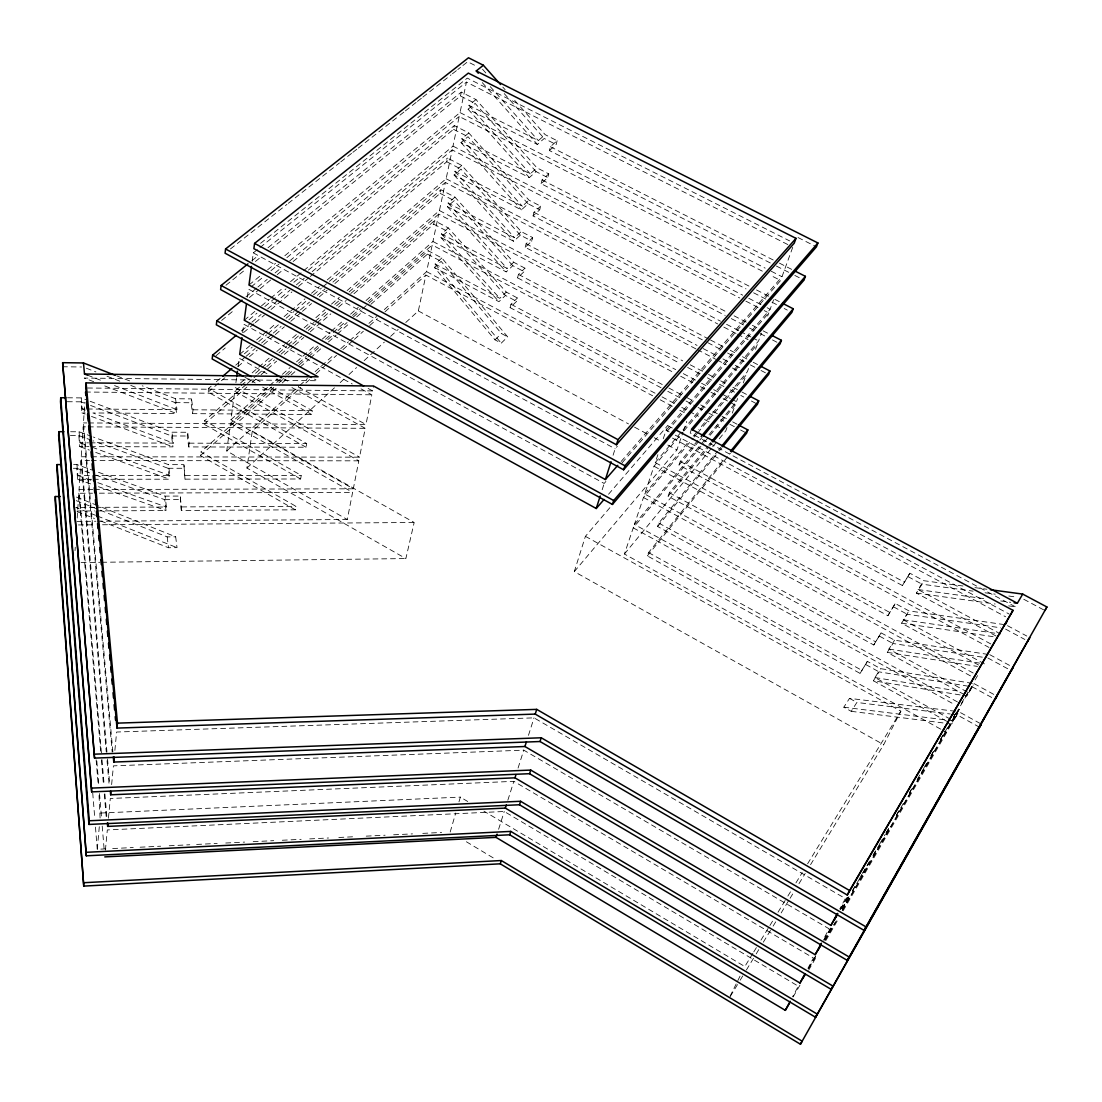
<?xml version="1.0" encoding="UTF-8"?>
<svg xmlns="http://www.w3.org/2000/svg" width="1102" height="1102" viewBox="0 0 1102 1102"><rect width="100%" height="100%" fill="white"/><g stroke="black" fill="none" stroke-linecap="round" stroke-linejoin="round"><path stroke-width="0.75" stroke-dasharray="5 3.75" d="M75.032 550.628L75.253 547.198M77.181 518.064L78.821 493.255L92.513 493.214M101.425 752.886L79.069 489.577L80.983 460.567L89.551 460.581M106.949 752.129L81.231 456.765L83.215 426.846L86.645 426.86M112.859 751.784L83.463 422.92L84.826 402.326M105.833 848.871L97.265 849.298L99.345 826.224M100.089 817.987L98.973 794.17M105.406 850.165L107.321 829.944L504.261 811.485L798.303 986.194L792.613 996.773M108.437 818.194L110.31 798.482L513.849 781.346L813.428 958.01L807.904 968.3M111.633 784.596L113.41 765.862L523.767 750.145L829.103 928.793L823.704 938.876M114.883 750.379L116.619 732.031L534.029 717.857L845.358 898.529L839.752 908.971M273.778 387.436L200.812 452.027L295.956 506.341L295.364 509.827L181.334 510.46L180.356 496.065L165.093 496.12L96.177 471.477M246.09 384.598L204.641 420.675L301.245 475.403L300.626 478.984L184.971 479.163L183.951 464.645L168.482 464.645L93.422 437.053M211.157 386.168L208.567 388.386L306.687 443.541L306.067 447.233L188.704 446.916L187.244 436.02L187.671 432.273L171.967 432.204L89.193 400.908M270.651 387.463L312.307 410.688L311.659 414.49L192.561 413.649L191.059 402.753L191.5 398.896L175.562 398.745L142.227 385.796M181.334 510.46L180.356 496.065M184.971 479.163L183.951 464.645M188.704 446.916L189.145 443.156L187.671 432.273M192.561 413.649L193.015 409.792L191.5 398.896M295.364 509.827L200.385 455.553L200.812 452.027M300.626 478.984L204.187 424.298L204.641 420.675M306.067 447.233L208.113 392.119L208.567 388.386M230.456 423.333L352.612 492.36L347.268 519.524L226.75 450.966L230.456 423.333L271.574 386.981M234.754 391.265L358.825 460.829L353.315 488.806L230.938 419.724L234.754 391.265L239.947 386.761M235.911 382.656L236.558 377.779M238.087 366.374L239.175 358.233L269.191 374.928M242.619 332.584L243.749 324.195L352.241 384.006M247.358 297.278L248.46 289.096L604.172 483.461L606.417 480.871M252.179 261.339L253.308 252.881L258.667 248.584M252.275 431.116L414.159 522.486L405.867 558.576L246.931 468.047L252.275 431.116L300.791 387.505M91.535 456.779L359.555 457.165L365.23 428.32L291.699 387.436M88.601 422.948L365.974 424.545L371.829 394.805L359.775 388.152M87.499 388L372.6 390.907L373.564 386.017M370.851 304.345L427.452 254.135L428.168 250.746L441.847 257.992L507.65 336.854L501.231 343.177L494.991 339.829L434.381 267.428L441.117 261.367L501.424 333.52L507.65 336.854M353.962 293.697L433.72 224.133L434.45 220.662L448.321 227.935L506.3 292.099L517.444 297.995L516.604 301.356L510.116 307.637L661.723 388.111M334.898 283.517L440.153 193.36L440.91 189.792L454.961 197.106L513.656 262.248L524.965 268.185L524.097 271.629L517.568 277.856L680.03 363.44M310.254 276.506L446.765 161.76L447.522 158.096L461.779 165.452L521.218 231.613L532.693 237.577L531.798 241.118L525.213 247.303L706.258 341.882M293.118 261.518L453.542 129.32L454.327 125.559L468.777 132.956L528.988 200.151L540.627 206.157L539.704 209.793L533.065 215.923L725.199 315.447M270.128 249.617L460.498 95.998L461.311 92.127L475.981 99.566L536.963 167.848L548.768 173.882L547.818 177.615L541.123 183.69L745.999 288.889M405.743 322.5L418.347 310.943L425.895 275.059L652.632 395.783M384.322 309.593L426.612 271.657L432.204 244.988L674.617 373.027M366.043 300.529L432.948 241.503L438.692 214.132L695.885 348.879M347.102 290.597L439.45 210.551L445.36 182.45L717.733 323.947M327.239 279.922L446.131 178.772L452.192 149.913L739.731 297.981M303.725 270.651L452.991 146.125L459.217 116.468L763.796 271.905M284.839 255.733L460.03 112.597L466.449 82.099L788.219 244.768M510.116 307.637L510.97 304.262L517.444 297.995M517.568 277.856L518.436 274.412L524.965 268.185M525.213 247.303L526.109 243.762L532.693 237.577M533.065 215.923L533.974 212.287L540.627 206.157M541.123 183.69L542.06 179.943L548.768 173.882M770.257 262.937L549.416 150.561L550.38 146.718L557.13 140.725L545.159 134.651L513.119 98.67M549.416 150.561L556.166 144.555L557.13 140.725M450.195 832.038L455.732 812.987M458.969 801.87L460.347 797.104L467.716 801.498M585.41 536.33L900.857 711.162L883.68 744.677L574.294 571.621L585.41 536.33L612.12 505.047M602.188 489.729L604.172 483.461M613.084 455.25L615.123 448.776L617.395 446.2M498.6 829.283L504.261 811.485M507.843 800.231L513.849 781.346M518.064 768.066L523.767 750.145M528.464 735.365L534.029 717.857M940.667 729.125L624.421 554.017L633.237 527.858L703.407 443.335M957.431 701.919L634.394 524.428L643.458 497.498L693.13 438.307M973.135 672.991L644.656 493.971L653.996 466.229L682.868 432.191M990.85 643.981L655.222 462.592L657.894 454.658M663.239 438.775L664.85 434.009L768.797 312.94L764.209 310.585M669.148 431.888L666.104 430.262L667.688 425.565L672.234 428.003M574.294 571.621L676.903 449.905L682.909 432.507M683.46 430.923L686.725 421.419M972.322 683.336L880.608 668.652L867.357 661.365L860.097 673.405L647.342 555.89L648.499 552.57L724.083 459.245M988.053 654.409L894.562 640.207L881.09 632.851L873.776 644.987L657.591 526.494L658.776 523.078L717.443 451.338M1004.266 624.6L908.957 610.894L895.251 603.483L887.868 615.715L668.129 496.231L669.355 492.718L707.622 446.42M963.01 586.002L923.779 580.699L909.853 573.205L902.4 585.534L678.997 465.072L680.251 461.449L697.855 440.387M691.477 429.243L690.183 432.976L1015.424 606.816L1016.939 604.199M726.989 427.604L725.805 430.813L718.173 440.097M732.279 413.098L735.213 405.04L729.152 401.844M709.013 434.67L736.439 401.665L737.582 398.552M743.258 382.973L746.095 375.19L698.64 431.736M748.533 368.523L747.363 371.718L698.764 429.56M755.531 349.306L757.294 344.499L754.25 342.915M683.006 429.89L758.589 340.931L761.427 333.162M767.667 316.054L768.797 312.94M666.104 430.262L770.133 309.276L773.576 299.84M621.156 461.462L782.007 276.726L792.806 247.096M860.097 673.405L867.357 661.365M873.776 644.987L881.09 632.851M887.868 615.715L895.251 603.483M902.4 585.534L909.853 573.205M730.034 996.291L740.379 975.463M843.14 910.789L946.687 732.458L960.173 707.636L842.203 910.624M971.744 686.326L842.203 910.404M793.082 996.979L799.997 985.092M808.62 970.242L817.243 955.379M825.88 940.516L838.829 918.228M979.582 727.251L957.032 714.826L951.701 724.014L946.59 723.367M840.427 909.109L847.314 897.276M840.371 909.453L848.168 896.064M823.841 939.868L831.611 926.493M841.983 908.668L848.898 896.794M852.356 890.843L854.945 886.394M859.271 878.955L861.86 874.506M862.728 873.018L869.643 861.13M873.101 855.193L876.558 849.256M880.002 843.306L885.195 834.393M886.063 832.919L890.375 825.481M896.422 815.094L899.025 810.631M909.384 792.806L911.12 789.831M917.167 779.431L920.625 773.494M924.082 767.557L927.54 761.606M930.997 755.669L934.455 749.732M940.502 739.332L943.092 734.869M953.464 717.044L955.186 714.082M961.247 703.682L964.691 697.745M975.063 679.92L977.667 675.457M823.8 940.185L831.569 926.823M841.942 908.998L848.843 897.111M852.301 891.174L861.805 874.836M862.673 873.349L868.72 862.962M873.032 855.538L880.815 842.162M885.994 833.264L890.32 825.825M896.367 815.439L904.136 802.077M909.315 793.164L912.773 787.214M921.41 772.364L924.867 766.427M930.914 756.027L933.504 751.578M940.419 739.704L948.188 726.328M953.382 717.416L955.971 712.966M965.476 696.629L968.066 692.18M808.606 968.203L815.508 956.343M824.985 940.047L835.316 922.264M968.686 692.786L973.259 684.921M808.634 968.41L815.521 956.564M824.985 940.268L837.038 919.523M972.253 686.849L966.909 696.037L873.376 680.747L879.038 671.862L972.253 686.849L995.189 699.384M730.337 996.332L739.249 981.703M740.145 980.243L742.817 975.849M746.385 969.994L755.297 955.365M756.192 953.905L758.865 949.511M763.314 942.196L772.24 927.567M773.122 926.107L775.808 921.713M781.153 912.938L789.17 899.769M790.065 898.309L793.633 892.455M798.978 883.68L805.218 873.431M810.576 864.657L883.68 744.677M752.886 953.326L744.828 966.537L483.93 811.155M753.796 951.866L756.482 947.458M760.959 940.116L769.031 926.906M769.926 925.446L774.417 918.104M777.998 912.236L786.966 897.565M787.861 896.091L791.456 890.223M795.933 882.881L802.215 872.605M807.601 863.803L900.857 711.162M950.461 719.22L874.947 677.551L880.608 668.652M967.17 691.96L888.901 649.092L894.562 640.207M964.291 694.604L887.289 652.384L892.951 643.499L982.846 657.247M955.338 711.258L849.518 698.365L843.829 707.208L851.212 711.327L856.874 702.456L950.241 713.986M984.417 663.859L903.268 619.779L908.957 610.894M978.59 665.029L901.601 623.167L907.29 614.296L1000.699 627.809M1000.63 634.022L918.076 589.556L923.779 580.699M996.043 636.019L916.368 593.055L922.057 584.198L973.107 591.154M647.342 555.89L730.433 453.197M718.532 450.015L720.708 447.357M657.591 526.494L718.394 452.068M719.482 450.732L721.645 448.073M624.421 554.017L711.644 448.046M712.732 446.709L717.085 441.42M708.71 445.098L710.9 442.453M668.129 496.231L708.545 447.26M709.647 445.938L711.823 443.293M704.509 442.012L735.213 405.04M634.394 524.428L704.619 439.946M678.997 465.072L698.778 441.365M699.866 440.042L702.07 437.411M644.656 493.971L688.833 441.392M693.241 436.13L697.662 430.868M694.232 436.998L697.538 433.058M655.222 462.592L681.89 431.199M683.984 430.882L757.294 344.499M608.538 494.247L667.688 425.565M622.148 462.771L780.629 280.487L769.912 275.018M494.991 339.829L501.424 333.52M441.847 257.992L435.111 264.025L499.771 298.339L506.3 292.099M434.381 267.428L498.944 301.7L505.46 295.46L516.604 301.356M505.46 295.46L447.564 231.42L440.772 237.412L506.245 271.891L512.816 265.692L524.097 271.629M448.321 227.935L441.516 233.941L507.085 268.433L513.656 262.248M512.816 265.692L454.189 200.674L447.343 206.625L513.725 241.297L520.351 235.153L531.798 241.118M454.961 197.106L448.101 203.057L514.593 237.756L521.218 231.613M246.931 468.047L335.16 387.188M340.201 382.573L343.989 379.102M349.031 374.487L356.593 367.545M364.156 360.616L384.322 342.143M390.618 336.358L398.18 329.429M520.351 235.153L460.994 169.116L454.079 175.011L521.411 209.89L528.092 203.787L539.704 209.793M461.779 165.452L454.864 171.347L522.307 206.239L528.988 200.151M226.75 450.966L298.49 386.595M299.772 385.452L307.458 378.551M315.144 371.649L333.079 355.56M340.766 348.673L348.452 341.772M349.733 340.628L361.263 330.283M368.95 323.382L376.636 316.481M305.888 382.917L310.998 378.33M316.109 373.743L326.316 364.555M327.597 363.412L336.537 355.381M342.915 349.637L353.122 340.463M354.403 339.306L363.343 331.275M369.721 325.545L377.38 318.657M385.039 311.77L425.895 275.059M468.777 132.956L461.807 138.783L530.214 173.868L536.963 167.848M528.092 203.787L467.978 136.717L460.994 142.544L529.304 177.615L536.04 171.581L547.818 177.615M278.902 382.904L286.575 376.099M287.856 374.969L292.98 370.437M299.386 364.762L307.1 357.93M308.395 356.786L318.698 347.667M327.707 339.678L332.859 335.118M338.011 330.559L347.034 322.583M353.466 316.88L361.194 310.034M362.489 308.891L428.168 250.746M200.385 455.553L277.084 387.518M282.195 382.986L289.867 376.181M291.148 375.038L297.54 369.377M300.102 367.104L309.111 359.114M310.392 357.971L321.977 347.709M328.41 341.992L336.124 335.146M337.405 334.016L348.99 323.74M356.704 316.894L363.137 311.191M230.938 419.724L268.254 386.802M269.535 385.672L277.263 378.854M282.401 374.308L290.129 367.503M296.562 361.828L315.861 344.802M322.294 339.127L330.008 332.308M331.303 331.179L342.874 320.957M350.601 314.153L358.315 307.348M276.712 382.435L280.569 379.033M285.707 374.487L292.14 368.812M298.559 363.137L306.273 356.318M307.554 355.175L317.844 346.097M325.545 339.278L331.977 333.589M333.259 332.46L346.111 321.095M352.53 315.42L360.244 308.601M367.958 301.783L432.204 244.988M536.04 171.581L475.141 103.423L468.102 109.194L537.418 144.458L544.209 138.48L556.166 144.555M475.981 99.566L468.929 105.324L538.355 140.615L545.159 134.651M247.385 383.468L256.449 375.575M257.744 374.46L265.513 367.696M266.808 366.567L274.577 359.803M281.051 354.169L291.424 345.146M292.719 344.017L301.783 336.124M308.229 330.504L315.957 323.781M317.252 322.666L328.837 312.569M336.565 305.846L343.011 300.24M350.739 293.518L434.45 220.662M204.187 424.298L246.876 387.077M252.055 382.573L255.94 379.184M261.105 374.666L276.63 361.139M284.385 354.362L293.449 346.469M294.744 345.339L303.794 337.446M310.227 331.84L330.807 313.891M338.534 307.155L346.248 300.419M241.242 385.631L249.038 378.854M255.54 373.22L260.733 368.702M262.028 367.572L272.428 358.549M278.916 352.915L286.713 346.138M288.008 345.009L298.408 335.986M306.191 329.209L313.987 322.445M315.296 321.316L326.977 311.163M334.774 304.4L341.276 298.752M349.058 291.989L438.692 214.132M240.456 383.041L246.958 377.394M252.165 372.889L270.362 357.103M276.877 351.469L284.674 344.706M285.969 343.576L296.383 334.553M304.18 327.79L310.681 322.156M315.888 317.651L324.994 309.758M331.495 304.124L339.306 297.361M208.113 392.119L224.918 377.738M237.839 366.663L244.3 361.125M249.465 356.704L257.221 350.064M263.681 344.527L274.026 335.669M275.321 334.567L284.357 326.812M290.818 321.274L301.163 312.431M302.458 311.315L311.508 303.56M319.305 296.879L327.101 290.198M216.336 381.747L221.516 377.325M235.745 365.161L244.809 357.406M246.104 356.304L255.154 348.563M261.629 343.039L271.974 334.181M273.268 333.079L281.038 326.44M288.807 319.8L299.152 310.957M300.447 309.855L309.51 302.113M317.307 295.432L325.118 288.765M332.928 282.084L440.91 189.792M239.699 354.403L250.154 345.505M256.683 339.953L276.285 323.272M284.123 316.605L305.02 298.821M311.549 293.27L319.401 286.589M244.396 353.783L252.234 347.116M258.75 341.551L266.588 334.87M267.896 333.754L279.632 323.754M286.162 318.189L293.986 311.508M295.295 310.392L307.031 300.378M313.56 294.826L321.385 288.145M322.693 287.03L445.36 182.45M241.448 330.944L250.609 323.258M251.917 322.156L261.091 314.469M267.634 308.973L289.909 290.308M296.452 284.812L304.304 278.214M312.169 271.629L447.522 158.096M216.088 355.67L225.235 347.97M243.556 332.584L254.011 323.781M255.32 322.693L264.48 314.993M271.023 309.497L291.947 291.906M298.477 286.41L308.946 277.608M249.024 319.787L256.945 313.161M264.852 306.549L285.969 288.889M293.876 282.277L300.474 276.767M308.395 270.142L452.192 149.913M244.272 320.241L254.851 311.425M261.45 305.915L269.37 299.303M270.693 298.201L282.58 288.283M290.515 281.671L302.403 271.753M245.98 296.851L256.587 288.132M257.909 287.03L267.194 279.412M275.142 272.869L281.781 267.414M289.73 260.871L454.327 125.559M221.626 320.434L234.864 309.524M249.424 297.526L258.695 289.881M260.017 288.793L270.61 280.06M277.236 274.605L283.848 269.15M251.104 286.919L263.034 277.153M270.996 270.637L278.944 264.122M286.892 257.606L459.217 116.468M248.997 285.005L260.954 275.252M267.579 269.825L275.541 263.323M251.945 260.664L258.639 255.265M268.02 247.716L461.311 92.127M225.979 285.239L246.049 269.04M255.416 261.491L262.097 256.091M260.017 247.509L466.449 82.099M260.582 243.308L467.276 78.118L789.624 240.897M230.442 248.956L286.947 204.366M288.297 203.305L339.416 162.958M340.766 161.898L351.524 153.398M352.874 152.338L356.91 149.156M358.26 148.095L398.607 116.233M399.957 115.173L403.993 111.991M405.343 110.93L416.101 102.431M417.451 101.37L421.487 98.188M422.824 97.128L451.076 74.826M452.426 73.765L456.462 70.583M457.812 69.522L460.498 67.401M462.881 65.514L467.661 61.753L476.574 66.23M112.679 848.54L133.246 847.534M140.092 847.204L160.658 846.198M169.212 845.771L189.778 844.766M196.624 844.435L217.19 843.429M225.758 843.016L244.603 842.093M253.171 841.666L273.723 840.661M282.291 840.247L301.135 839.325M309.703 838.897L328.548 837.988M338.824 837.479L355.96 836.638M366.236 836.142L385.094 835.22M393.648 834.793L412.506 833.883M422.782 833.374L441.627 832.451M100.53 813.042L460.347 797.104M81.121 562.516L100.02 562.295M101.728 562.268L405.867 558.576M100.778 520.998L168.496 547.735L177.023 547.653L175.673 536.812L98.519 505.914M100.199 510.198L167.187 536.881L175.673 536.812M76.961 521.384L95.902 521.246M97.623 521.232L347.268 519.524M78.449 524.938L95.667 524.814M102.555 524.759L414.159 522.486M94.62 507.361L75.818 507.457L95.833 515.419M96.329 507.361L166.416 507.003L165.093 496.12M181.747 506.92L295.956 506.341M77.099 511.025L94.855 510.929M96.549 510.929L166.03 510.543L164.721 499.661L95.915 475.141M79.069 489.577L92.775 489.536M94.496 489.522L353.315 488.806M99.359 493.186L352.612 492.36M164.721 499.661L179.943 499.592M73.393 468.295L76.713 468.295L77.636 479.315L91.631 479.301M93.326 479.301L169.446 479.191L168.083 468.281L93.16 440.828M73.627 464.603L76.947 464.603L94.579 470.912M168.083 468.281L183.538 468.281M76.947 464.603L77.884 475.637L91.48 475.623M93.174 475.623L169.846 475.541L168.482 464.645M185.384 475.527L301.245 475.403M81.231 456.765L89.827 456.779M91.273 460.581L358.825 460.829M70.638 431.736L79.055 431.777L80.019 442.811L88.463 442.839M90.157 442.852L173.358 443.114L171.967 432.204M189.145 443.156L306.687 443.541M70.404 435.538L78.807 435.579L79.771 446.613L89 446.641M90.529 446.641L172.959 446.861L171.568 435.951L90.516 405.426M88.367 426.873L365.23 428.32M171.568 435.951L187.244 436.02M67.332 401.72L80.983 401.831L81.961 412.878L85.088 412.906M130.766 385.425L175.149 402.629L176.582 413.539L92.899 412.961L173.358 443.114M83.463 422.92L86.893 422.934M67.553 397.781L81.231 397.905L87.595 400.315M175.149 402.629L191.059 402.753M81.231 397.905L82.223 408.952L85.653 408.98M87.361 408.994L176.995 409.668L175.562 398.745M193.015 409.792L312.307 410.688M85.501 392.023L371.829 394.805M62.415 366.746L81.617 366.994M951.935 714.206L957.032 714.826M843.829 707.208L947.031 720.061M948.629 720.253L953.423 720.86L958.754 711.672L981.345 724.11M851.212 711.327L944.896 723.146M974.939 587.628L986.882 589.239M985.023 592.78L995.23 594.171M1008.853 596.03L1017.353 597.188M918.076 589.556L985.519 598.854M1000.699 600.948L1010.727 602.339M916.368 593.055L995.12 603.992M1008.647 605.88L1015.424 606.816M903.268 619.779L997.379 633.554M901.601 623.167L995.368 636.984M888.901 649.092L979.623 663.115M887.289 652.384L977.515 666.421M874.947 677.551L960.861 691.519M77.884 475.637L91.438 480.431M97.816 482.69L166.416 507.003M77.636 479.315L92.072 484.412M98.477 486.685L166.03 510.543M76.713 468.295L94.304 474.563M79.771 446.613L89.331 450.084M95.709 452.399L169.446 479.191M80.019 442.811L87.526 445.552M92.113 447.219L169.846 475.541M79.055 431.777L91.824 436.461M78.807 435.579L91.562 440.249M82.223 408.952L85.267 410.096M81.961 412.878L85.129 414.063M91.48 416.432L172.959 446.861M80.983 401.831L84.151 403.029M93.698 381.691L84.234 378.055L317.431 380.741L314.456 379.088M104.745 385.934L176.582 413.539M87.595 375.203L103.34 381.278M114.553 385.59L176.995 409.668M86.383 368.233L95.902 371.925M106.99 376.223L121.261 381.747M116.812 375.92L131.11 381.471M77.154 511.659L94.483 518.505M97.431 516.039L177.023 547.653M76.258 500.666L98.601 509.565M76.479 497.085L96.948 505.281M798.041 237.55L816.458 246.834M460.498 95.998L475.141 103.423M550.38 146.718L773.328 260.044M779.431 263.144L791.649 269.356M776.387 266.05L788.66 272.29M794.79 275.417L803.992 280.101M460.03 112.597L765.146 268.13M771.276 271.257L782.007 276.726M453.542 129.32L467.978 136.717M542.06 179.943L750.352 286.795M756.482 289.936L768.728 296.218M774.858 299.358L779.458 301.714M753.644 292.815L765.876 299.097M771.992 302.237L776.579 304.579M784.225 308.505L787.283 310.075M452.991 146.125L742.693 295.157M748.781 298.298L760.986 304.579M767.088 307.706L770.133 309.276M745.847 301.135L758.093 307.43M446.765 161.76L460.994 169.116M533.974 212.287L727.954 312.665M734.07 315.819L746.288 322.156M752.391 325.31L756.978 327.68M763.094 330.848L769.196 334.002M731.287 318.602L743.492 324.925M749.594 328.079L754.167 330.448M760.27 333.617L766.358 336.771M772.461 339.926L780.092 343.879M446.131 178.772L720.488 321.164M726.576 324.319L738.781 330.655M740.296 331.44L750.972 336.978M752.487 337.777L758.589 340.931M723.807 327.101L735.984 333.424M737.513 334.223L748.162 339.747M440.153 193.36L454.189 200.674M526.109 243.762L708.972 339.196M710.487 339.995L724.207 347.144M730.295 350.326L734.869 352.723M742.486 356.69L751.633 361.47M753.162 362.255L757.735 364.652M707.773 342.667L721.466 349.83M727.554 352.998L733.643 356.18M739.717 359.362L748.85 364.128M750.366 364.927L759.498 369.693M761.014 370.492L767.102 373.661M439.45 210.551L697.056 345.394M703.159 348.576L716.879 355.767M722.967 358.949L729.069 362.145M735.172 365.341L739.745 367.724M697.401 349.665L715.666 359.238M717.182 360.037L726.314 364.817M732.403 368.013L736.962 370.396M433.72 224.133L447.564 231.42M518.436 274.412L682.689 360.85M690.293 364.845L702.456 371.25M708.545 374.446L714.633 377.655M720.708 380.851L725.268 383.248M732.885 387.257L740.489 391.251M742.004 392.05L748.093 395.26M687.634 367.434L701.299 374.625M707.374 377.834L711.92 380.231M719.51 384.226L724.069 386.623M730.144 389.819L734.703 392.229M740.778 395.425L743.809 397.023M751.399 401.018L757.473 404.214M432.948 241.503L675.746 369.638M683.323 373.647L695.472 380.052M701.533 383.248L707.608 386.458M713.683 389.653L719.744 392.863M721.259 393.662L730.364 398.469M731.893 399.268L736.439 401.665M680.664 376.237L692.786 382.628M700.362 386.637L704.908 389.034M710.969 392.243L717.03 395.439M723.091 398.635L727.637 401.045M427.452 254.135L441.117 261.367M510.97 304.262L662.812 384.818M668.886 388.028L685.582 396.899M687.111 397.698L694.701 401.72M700.776 404.944L705.321 407.368M712.925 411.39L720.515 415.413M722.03 416.225L726.59 418.636M732.665 421.859L737.21 424.284M667.784 391.334L679.92 397.781M685.981 400.99L696.588 406.624M698.103 407.437L707.208 412.258M708.724 413.071L714.785 416.28M720.846 419.504L723.876 421.116M729.937 424.339L734.497 426.75M740.558 429.973L745.104 432.383M426.612 271.657L655.938 393.648M662.027 396.885L675.691 404.158M681.766 407.396L687.841 410.619M689.356 411.432L698.475 416.28M704.55 419.504L709.109 421.928M716.699 425.978L719.73 427.59M660.194 399.806L672.289 406.239M679.851 410.261L688.915 415.096M1023.786 599.268L1044.916 610.536M675.223 435.138L1009.088 614.021M672.427 438.073L1005.63 616.776M1007.462 625.647L1026.775 636.033M418.347 310.943L628.512 423.912M634.559 427.163L648.169 434.477M654.216 437.714L661.779 441.778M667.826 445.029L676.903 449.905M908.158 576.718L922.057 584.198M1005.575 629.104L1024.86 639.477M680.251 461.449L904.095 582.021M653.996 466.229L988.976 647.439M253.308 252.881L615.123 448.776M989.748 654.671L1010.203 665.76M893.612 606.885L907.29 614.296M987.929 658.018L1008.344 669.093M669.355 492.718L889.507 612.299M643.458 497.498L971.303 676.339M974.016 683.598L994.128 694.577M879.506 636.157L892.951 643.499M658.776 523.078L875.374 641.681M633.237 527.858L954.139 704.33M368.123 388.441L372.6 390.907M865.8 664.561L879.038 671.862M648.499 552.57L861.64 670.209M873.376 680.747L949.084 722.568M942.169 729.951L946.687 732.458M283.297 378.62L290.804 382.793M298.325 386.967L365.974 424.545M276.698 379.102L284.206 383.262M849.518 698.365L856.874 702.456M255.774 379.171L263.213 383.317M244.837 377.201L255.223 383M262.648 387.146L311.659 414.49M235.249 387.546L359.555 457.165M466.394 841.763L494.371 858.582M441.516 233.941L499.771 298.339M440.772 237.412L498.944 301.7M448.101 203.057L507.085 268.433M447.343 206.625L506.245 271.891M454.864 171.347L514.593 237.756M454.079 175.011L513.725 241.297M461.807 138.783L522.307 206.239M460.994 142.544L521.411 209.89M468.929 105.324L530.214 173.868M468.102 109.194L529.304 177.615M502.815 87.099L505.115 89.675M482.511 69.219L487.084 74.357M504.22 93.587L544.209 138.48M490.266 86.645L538.355 140.615M482.277 82.622L537.418 144.458M435.111 264.025L501.231 343.177M167.187 536.881L168.496 547.735M83.215 426.846L112.197 752.17M107.541 758.961L109.773 784.569M80.983 460.567L106.288 752.17M107.032 760.738L109.126 784.762M102.004 759.719L104.18 785.368M104.897 793.922L106.935 817.849M78.821 493.255L100.668 751.33M101.398 759.87L103.56 785.506M104.291 794.046L106.315 817.973M96.824 761.041L98.808 785.01M99.511 793.564L101.508 817.532M102.21 826.087L104.194 850.055M96.136 759.884L98.271 785.602M92.733 792.985L94.8 818.579M95.475 827.106L97.265 849.298"/><path stroke-width="1.5" d="M60.197 496.506L55.293 496.52L55.1 500.101L83.752 886.104L500.253 863.816L800.451 1044.228L981.345 724.11L979.582 727.251M60.362 464.603L57.042 464.589L56.849 468.295L86.3 855.827L509.703 834.793L815.508 1017.256L1013.124 667.33L1011.25 670.677M63.902 431.695L58.861 431.681L58.64 435.497L88.945 824.434L519.469 804.763L831.115 989.321L832.933 986.07L520.599 801.278L89.262 820.77L88.945 824.434M65.844 397.767L60.72 397.726L60.5 401.651L91.686 791.883L529.566 773.7L847.273 960.379L1029.75 637.631L1027.822 641.061M115.228 375.3L83.477 362.957L62.635 362.682L94.538 758.107L540.035 741.522L864.037 930.363L1046.9 606.982L1022.697 594.088L990.299 589.708M604.075 499.44L596.251 508.504L373.564 386.017L86.108 382.89L85.777 387.973L117.005 728.091L535.228 714.096L847.259 895.003L1013.041 610.356L675.264 429.615M83.752 886.104L55.293 496.52M86.3 855.827L57.042 464.589M91.686 791.883L60.72 397.726M94.538 758.107L62.635 362.682M805.163 974.127L799.997 983.025L505.336 808.097L107.665 826.404L107.968 823.111M821.238 944.318L815.191 954.718L514.965 777.833L110.668 794.804L110.985 791.401M837.837 913.558L830.936 925.391L524.924 746.509L113.768 762.061L114.25 757.06M117.005 728.091L117.473 723.132L86.108 382.89M236.214 335.339L212.631 355.12L212.163 358.963L243.349 376.374M241.999 300.116L216.819 320.82L216.336 324.801L311.48 377.449M247.922 263.888L221.13 285.459L220.634 289.55L612.437 504.44L803.992 280.101L805.397 276.34L794.707 270.913M483.365 65.252L468.488 57.772L225.579 248.969L225.07 253.198L623.622 469.783L816.458 246.834L817.904 242.963L476.257 70.941L483.365 65.252L500.528 84.523M236.778 376.154L237.44 371.264M241.944 337.625L239.699 354.403L281.795 377.779M246.476 303.821L244.272 320.241L363.646 385.975M251.49 266.409L248.997 285.005L605.397 479.549L617.781 465.347M254.59 243.39L253.873 248.666L616.404 444.74L794.225 243.211L796.002 238.349L468.336 73.104L254.59 243.39L618.002 439.67L796.002 238.349M596.251 508.504L600.218 495.983M605.397 479.549L611.031 461.738M616.404 444.74L618.002 439.67M104.759 856.901L496.024 837.368L497.057 834.131M505.336 808.097L506.341 804.956M514.965 777.833L515.998 774.568M524.924 746.509L526.439 741.742M535.228 714.096L536.729 709.371L849.642 890.568L847.259 895.003M612.437 504.44L613.69 500.528L805.397 276.34M623.622 469.783L624.93 465.76L817.904 242.963M500.253 863.816L501.314 860.538L802.146 1041.183L800.451 1044.228M509.703 834.793L510.791 831.404L817.271 1014.115L815.508 1017.256M519.469 804.763L520.599 801.278M529.566 773.7L530.751 770.078L849.16 957.004L847.273 960.379M540.035 741.522L541.261 737.775L865.993 926.865L864.037 930.363M738.739 425.083L747.845 429.918L746.619 433.182L731.508 451.861M749.608 396.059L758.727 400.866L757.473 404.214L722.733 446.751M760.779 366.236L769.926 371.002L768.631 374.46L712.925 441.971M772.254 335.587L781.414 340.325L780.092 343.879L703.172 436.089M782.516 303.284L793.233 308.78L791.87 312.431L692.387 430.345M496.024 837.368L785.327 1010.355L790.189 1001.305M799.997 983.025L804.736 974.196M815.191 954.718L821.376 943.202M830.936 925.391L837.355 913.448M1005.382 624.448L1007.021 621.432M995.189 699.384L996.993 696.147M1044.916 610.536L1046.9 606.982M785.327 1010.355L789.638 1002.93M849.642 890.568L1013.041 610.356M1014.047 602.794L1017.353 603.249L1022.697 594.088M834.31 919.867L836.914 915.404M817.753 950.585L821.21 944.634M802.6 978.783L805.19 974.347M730.571 451.241L747.845 429.918M721.796 446.034L758.727 400.866M711.988 441.131L769.926 371.002M701.147 436.433L781.414 340.325M793.233 308.78L691.477 429.243L1017.353 603.249M222.811 376.223L231.861 368.467M84.041 882.702L501.314 860.538M86.603 852.287L510.791 831.404M92.017 788.082L530.751 770.078M94.868 754.154L541.261 737.775M117.473 723.132L536.729 709.371M83.477 362.957L84.496 374.005L318.106 376.815L216.819 320.82M84.496 374.005L87.595 375.203M225.579 248.969L624.93 465.76M221.13 285.459L613.69 500.528M212.631 355.12L251.311 376.677M476.257 70.941L478.296 73.228M85.501 392.023L85.818 395.453M86.452 402.285L87.072 409.118M87.54 414.242L88.16 421.074M88.628 426.198L89.262 433.031M89.882 439.863L90.35 444.988M90.984 451.834L91.452 456.958M92.072 463.79L92.54 468.915M93.174 475.747L93.642 480.871M94.262 487.704L94.731 492.828M95.364 499.674L95.833 504.799M96.453 511.631L96.921 516.755M97.555 523.588L98.023 528.712M98.643 535.544L99.111 540.669M99.731 547.501L100.199 552.639M100.833 559.472L101.301 564.596M101.921 571.428L102.39 576.553M103.023 583.385L103.492 588.509M104.111 595.342L104.58 600.48M105.213 607.312L105.682 612.437M106.302 619.269L106.77 624.393M107.404 631.226L107.872 636.35M108.492 643.182L108.96 648.307M109.594 655.153L110.062 660.277M110.682 667.109L111.15 672.234M111.77 679.066L112.252 684.19M113.024 692.731L113.492 697.855M114.126 704.701L114.594 709.826M115.214 716.658L115.531 720.074M113.313 756.922L113.768 762.061M110.365 791.401L110.668 794.804M107.376 822.987L107.665 826.404M58.861 431.681L89.262 820.77"/></g></svg>
